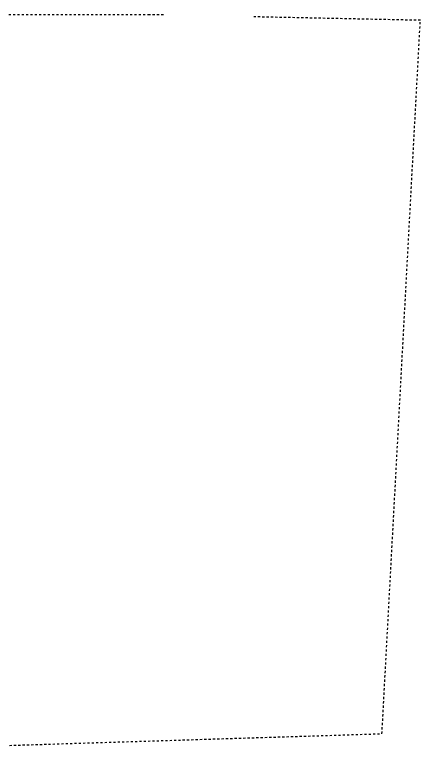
# Model space of a CAD drawing. Header units: millimetres. Extents: x -50 to 161, y 11 to 77.
# Drawn here: x 39.89 to 58.63, y 25.3 to 59.17 of the extents above; entities that cross this region are included whole.
import ezdxf

# ---------------------------------------------------------------- set-up
doc = ezdxf.new("R2010")
doc.units = ezdxf.units.MM
doc.linetypes.add('Centre', pattern=[0.0125, 0.0025, -0.001875, 0.00625, -0.001875])
doc.layers.add('1-Site-Limite propriété', color=91, linetype='Centre', lineweight=25)

# ---------------------------------------------------------------- blocks, each defined once
blk = doc.blocks.new('Family - ___-5017038-DCE - PLAN DE REPERAGE DES FONDATIONS SPECIALES ET PAROIS EXTERIEURES')
at = {"layer": '1-Site-Limite propriété'}
for p, q in [((59.169, -46.121), (59.169, -32.459)), ((25.297, -35.258), (25.972, -56.858)), ((59.156, -46.764), (59.169, -46.121)), ((58.908, -58.63), (59.07, -50.86)), ((25.972, -56.858), (58.908, -58.63))]:
    blk.add_line(p, q, dxfattribs=at)
blk = doc.blocks.new('Family - ___-5372236-DCE - PLAN DE REPERAGE DES FONDATIONS SPECIALES ET PAROIS EXTERIEURES')
at = {"layer": '1-Site-Limite propriété'}
for p, q in [((59.169, -46.121), (59.169, -32.459)), ((25.297, -35.258), (25.972, -56.858)), ((59.156, -46.764), (59.169, -46.121)), ((58.908, -58.63), (59.07, -50.86)), ((25.972, -56.858), (58.908, -58.63))]:
    blk.add_line(p, q, dxfattribs=at)

msp = doc.modelspace()

# ---------------------------------------------------------------- block references
at = {"layer": '1-Site-Limite propriété', "rotation": 90.0000000000001}
for name in ['Family - ___-5017038-DCE - PLAN DE REPERAGE DES FONDATIONS SPECIALES ET PAROIS EXTERIEURES', 'Family - ___-5372236-DCE - PLAN DE REPERAGE DES FONDATIONS SPECIALES ET PAROIS EXTERIEURES']:
    msp.add_blockref(name, (0, 0), dxfattribs=at)

doc.saveas('drawing.dxf')
